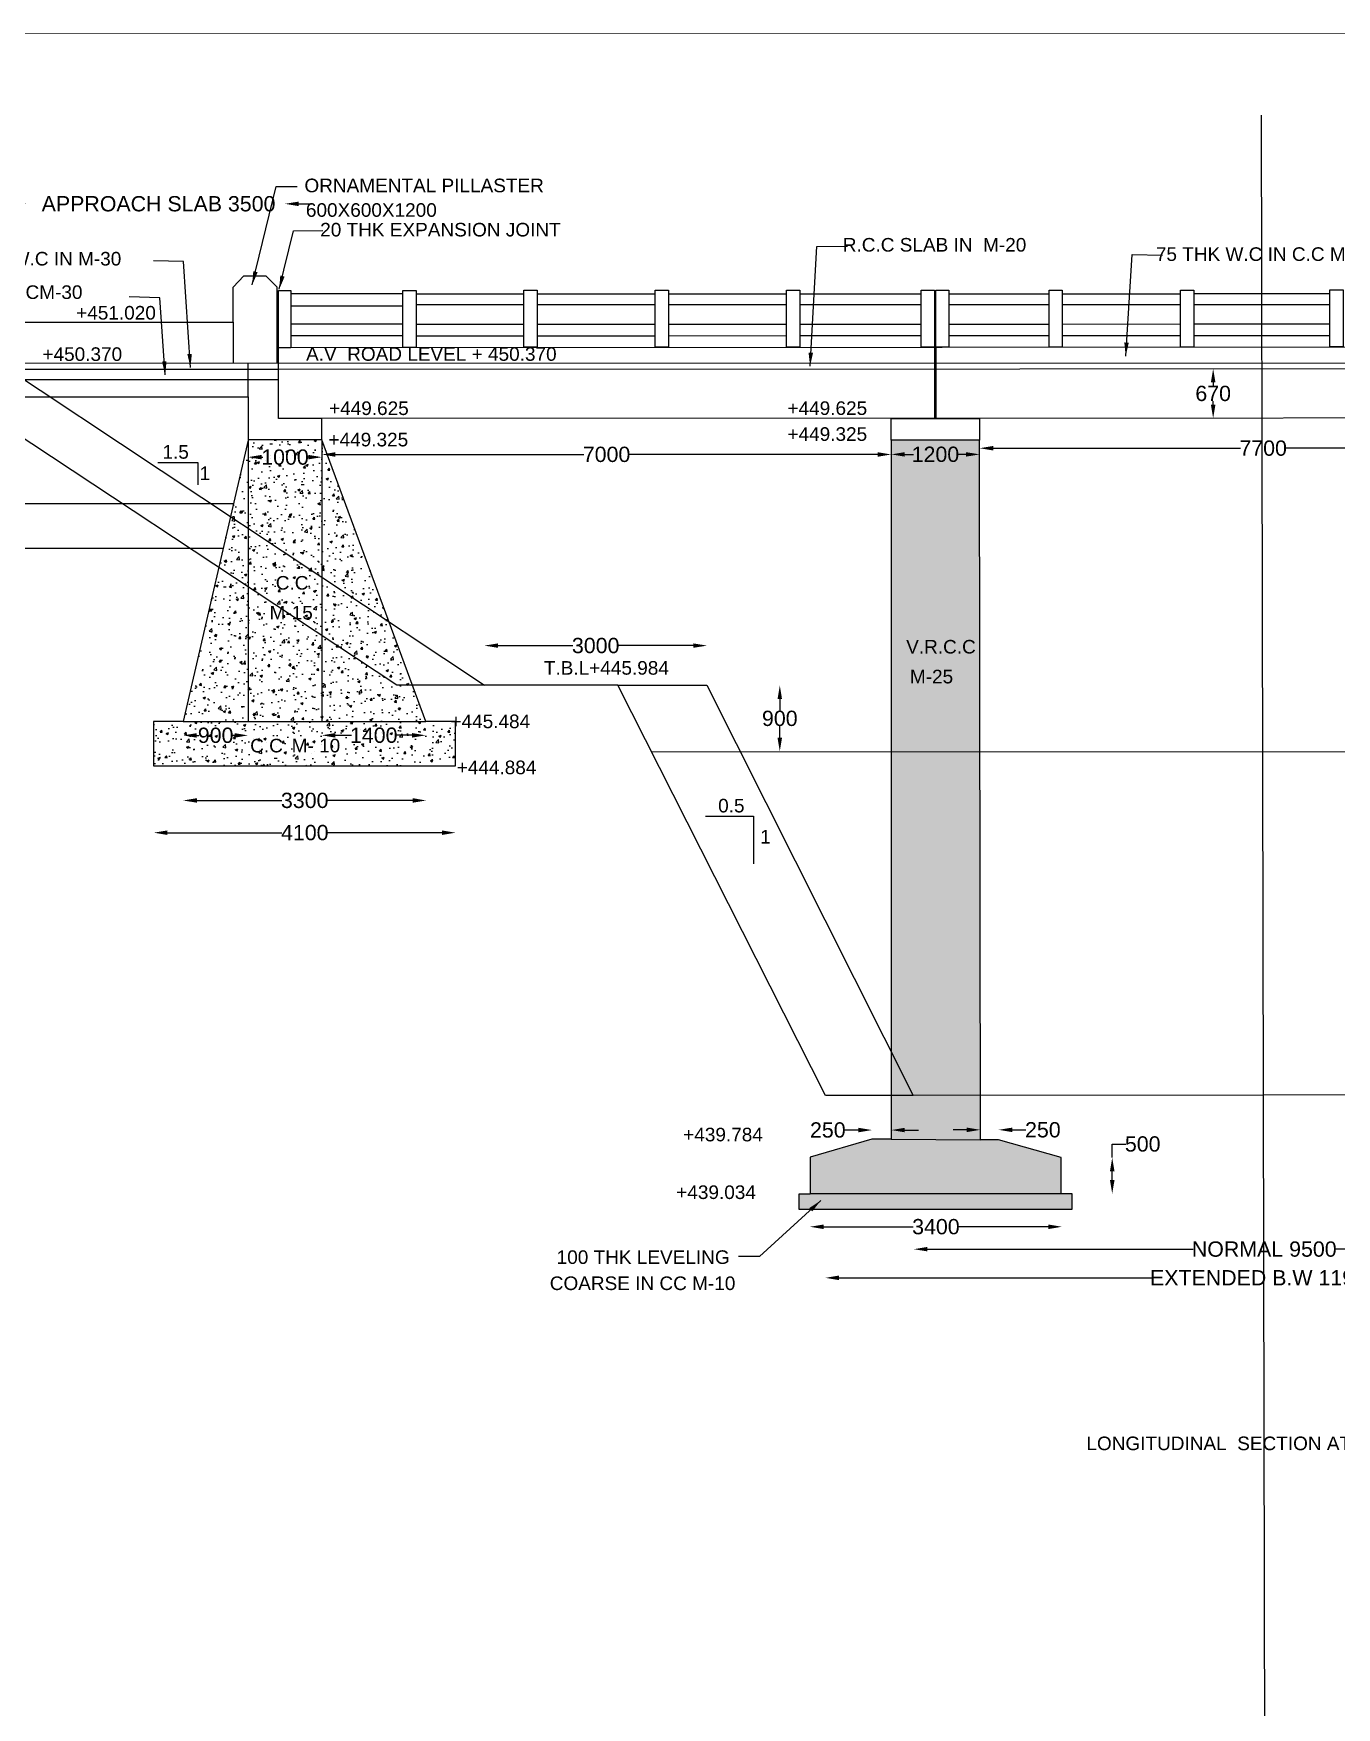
# Model space of a CAD drawing. Header units: inches. Extents: x 85560 to 186087, y -228023 to -165458.
# Drawn here: x 107824 to 127004, y -190093 to -165458 of the extents above; entities that cross this region are included whole.
import ezdxf

# ---------------------------------------------------------------- set-up
doc = ezdxf.new("R2010")
doc.units = ezdxf.units.IN
doc.header["$MEASUREMENT"] = 0
doc.styles.get("Standard").update_dxf_attribs({"font": 'arial.ttf'})
doc.dimstyles.new('ST100', dxfattribs={"dimtxt": 225, "dimasz": 200, "dimexe": 0, "dimexo": 300, "dimgap": 0.09, "dimtad": 0, "dimtih": 1, "dimtoh": 1, "dimdec": 0, "dimzin": 0, "dimdsep": 46, "dimtxsty": 'Standard', "dimcen": 0, "dimse1": 1, "dimse2": 1, "dimadec": 0, "dimazin": 0, "dimtfac": 1, "dimtdec": 0, "dimtofl": 0, "dimtmove": 0, "dimatfit": 3, "dimfxl": 2000, "dimtolj": 1, "dimtzin": 0, "dimarcsym": 0})
pattern_1 = [(50, (0, 0), (358.6301, -31.37607), [37.5, -412.5]), (355, (0, 0), (-69.37567, 376.09607), [30, -330]), (100.4514, (29.9, -2.6), (289.2547, 344.71977), [31.8701, -350.57106]), (46.1842, (0, 100), (533.6205, -82.7595), [56.25, -618.75]), (96.6356, (44.47, 93.1), (467.3314, 487.0589), [47.8051, -525.8565]), (351.1842, (0, 100), (467.331, 487.0593), [45, -495]), (21, (50, 75), (298.45353, -201.30945), [37.5, -412.5]), (326, (50, 75), (121.65767, 362.575), [30, -330]), (71.4514, (74.87, 58.22), (420.1113, 161.26525), [31.8701, -350.57106]), (37.5, (0, 0), (6.07993, 166.44693), [0, -326, 0, -335, 0, -331.25]), (7.5, (0, 0), (131.53477, 197.20586), [0, -191, 0, -318.5, 0, -126.25]), (327.5, (-111.5, 0), (266.91122, -11.277436), [0, -125, 0, -390, 0, -517.5]), (317.5, (-161.5, 0), (291.59308, 50.0525), [0, -162.5, 0, -259, 0, -367.5])]

# ---------------------------------------------------------------- blocks, each defined once
blk = doc.blocks.new('*D7')
at = {"color": 0, "lineweight": -2, "transparency": 16777216}
for p, q in [((119681, -183770), (124278, -183770)), ((132189, -183770), (127592, -183770))]:
    blk.add_line(p, q, dxfattribs=at)
at = {"color": 0, "transparency": 16777216}
for points in [[(119681, -183736), (119681, -183803), (119481, -183770)], [(132189, -183736), (132189, -183803), (132389, -183770)]]:
    blk.add_solid(points, dxfattribs=at)
at = {"layer": 'Defpoints', "color": 0, "transparency": 16777216}
for p in [(119481, -183749), (119481, -183770), (132389, -183749)]:
    blk.add_point(p, dxfattribs=at)
at = {"color": 0, "transparency": 16777216, "insert": (125935, -183770), "char_height": 225, "attachment_point": 5}
blk.add_mtext('\\A1;EXTENDED B.W 11900', dxfattribs=at)
blk = doc.blocks.new('*D8')
at = {"color": 0, "lineweight": -2, "transparency": 16777216}
for p, q in [((120982, -183348), (124894, -183348)), ((130897, -183348), (126986, -183348))]:
    blk.add_line(p, q, dxfattribs=at)
at = {"color": 0, "transparency": 16777216}
for points in [[(120982, -183315), (120982, -183381), (120782, -183348)], [(130897, -183315), (130897, -183381), (131097, -183348)]]:
    blk.add_solid(points, dxfattribs=at)
at = {"layer": 'Defpoints', "color": 0, "transparency": 16777216}
for p in [(120782, -183196), (131097, -183196), (131097, -183348)]:
    blk.add_point(p, dxfattribs=at)
at = {"color": 0, "transparency": 16777216, "insert": (125940, -183348), "char_height": 225, "attachment_point": 5}
blk.add_mtext('\\A1;NORMAL 9500', dxfattribs=at)
blk = doc.blocks.new('*D9')
at = {"color": 0, "lineweight": -2, "transparency": 16777216}
for p, q in [((119453, -183018), (120772, -183018)), ((122762, -183018), (121443, -183018))]:
    blk.add_line(p, q, dxfattribs=at)
at = {"color": 0, "transparency": 16777216}
for points in [[(119453, -182985), (119453, -183052), (119253, -183018)], [(122762, -182985), (122762, -183052), (122962, -183018)]]:
    blk.add_solid(points, dxfattribs=at)
at = {"layer": 'Defpoints', "color": 0, "transparency": 16777216}
for p in [(119253, -182882), (122962, -182882), (122962, -183018)]:
    blk.add_point(p, dxfattribs=at)
at = {"color": 0, "transparency": 16777216, "insert": (121107, -183018), "char_height": 225, "attachment_point": 5}
blk.add_mtext('\\A1;3400', dxfattribs=at)
blk = doc.blocks.new('*D10')
at = {"color": 0, "lineweight": -2, "transparency": 16777216}
for p, q in [((123702, -182001), (123702, -181801)), ((123702, -181801), (123902, -181801)), ((123702, -182332), (123702, -182201))]:
    blk.add_line(p, q, dxfattribs=at)
at = {"color": 0, "transparency": 16777216}
for points in [[(123669, -182201), (123736, -182201), (123702, -182001)], [(123669, -182332), (123736, -182332), (123702, -182532)]]:
    blk.add_solid(points, dxfattribs=at)
at = {"layer": 'Defpoints', "color": 0, "transparency": 16777216}
for p in [(123223, -182001), (123702, -182001), (123223, -182532)]:
    blk.add_point(p, dxfattribs=at)
at = {"color": 0, "transparency": 16777216, "insert": (124151, -181801), "char_height": 225, "attachment_point": 5}
blk.add_mtext('\\A1;500', dxfattribs=at)
blk = doc.blocks.new('*D11')
at = {"color": 0, "lineweight": -2, "transparency": 16777216}
for p, q in [((121562, -181592), (121362, -181592)), ((122230, -181592), (122430, -181592))]:
    blk.add_line(p, q, dxfattribs=at)
at = {"color": 0, "transparency": 16777216}
for points in [[(121562, -181559), (121562, -181625), (121762, -181592)], [(122230, -181559), (122230, -181625), (122030, -181592)]]:
    blk.add_solid(points, dxfattribs=at)
at = {"layer": 'Defpoints', "color": 0, "transparency": 16777216}
for p in [(121762, -181738), (122030, -181592), (122030, -181738)]:
    blk.add_point(p, dxfattribs=at)
at = {"color": 0, "transparency": 16777216, "insert": (122681, -181592), "char_height": 225, "attachment_point": 5}
blk.add_mtext('\\A1;250', dxfattribs=at)
blk = doc.blocks.new('*D12')
at = {"color": 0, "lineweight": -2, "transparency": 16777216}
for p, q in [((119966, -181595), (119766, -181595)), ((120649, -181595), (120849, -181595))]:
    blk.add_line(p, q, dxfattribs=at)
at = {"color": 0, "transparency": 16777216}
for points in [[(119966, -181562), (119966, -181628), (120166, -181595)], [(120649, -181562), (120649, -181628), (120449, -181595)]]:
    blk.add_solid(points, dxfattribs=at)
at = {"layer": 'Defpoints', "color": 0, "transparency": 16777216}
for p in [(120166, -181595), (120166, -181731), (120449, -181731)]:
    blk.add_point(p, dxfattribs=at)
at = {"color": 0, "transparency": 16777216, "insert": (119516, -181595), "char_height": 225, "attachment_point": 5}
blk.add_mtext('\\A1;250', dxfattribs=at)
blk = doc.blocks.new('*D15')
at = {"color": 0, "lineweight": -2, "transparency": 16777216}
for p, q in [((109795, -177219), (111477, -177219)), ((113838, -177219), (112157, -177219))]:
    blk.add_line(p, q, dxfattribs=at)
at = {"color": 0, "transparency": 16777216}
for points in [[(109795, -177186), (109795, -177252), (109595, -177219)], [(113838, -177186), (113838, -177252), (114038, -177219)]]:
    blk.add_solid(points, dxfattribs=at)
at = {"layer": 'Defpoints', "color": 0, "transparency": 16777216}
for p in [(109595, -177213), (114038, -177213), (114038, -177219)]:
    blk.add_point(p, dxfattribs=at)
at = {"color": 0, "transparency": 16777216, "insert": (111817, -177219), "char_height": 225, "attachment_point": 5}
blk.add_mtext('\\A1;4100', dxfattribs=at)
blk = doc.blocks.new('*D16')
at = {"color": 0, "lineweight": -2, "transparency": 16777216}
for p, q in [((110229, -176745), (111481, -176745)), ((113404, -176745), (112152, -176745))]:
    blk.add_line(p, q, dxfattribs=at)
at = {"color": 0, "transparency": 16777216}
for points in [[(110229, -176711), (110229, -176778), (110029, -176745)], [(113404, -176711), (113404, -176778), (113604, -176745)]]:
    blk.add_solid(points, dxfattribs=at)
at = {"layer": 'Defpoints', "color": 0, "transparency": 16777216}
for p in [(110029, -176753), (113604, -176745), (113604, -176753)]:
    blk.add_point(p, dxfattribs=at)
at = {"color": 0, "transparency": 16777216, "insert": (111816, -176745), "char_height": 225, "attachment_point": 5}
blk.add_mtext('\\A1;3300', dxfattribs=at)
blk = doc.blocks.new('*D18')
at = {"color": 0, "lineweight": -2, "transparency": 16777216}
for p, q in [((118809, -175252), (118809, -175423)), ((118809, -175823), (118809, -175653))]:
    blk.add_line(p, q, dxfattribs=at)
at = {"color": 0, "transparency": 16777216}
for points in [[(118776, -175252), (118842, -175252), (118809, -175052)], [(118776, -175823), (118842, -175823), (118809, -176023)]]:
    blk.add_solid(points, dxfattribs=at)
at = {"layer": 'Defpoints', "color": 0, "transparency": 16777216}
for p in [(118809, -175052), (118821, -175052), (118821, -176023)]:
    blk.add_point(p, dxfattribs=at)
at = {"color": 0, "transparency": 16777216, "insert": (118809, -175538), "char_height": 225, "attachment_point": 5}
blk.add_mtext('\\A1;900', dxfattribs=at)
blk = doc.blocks.new('*D19')
at = {"color": 0, "lineweight": -2, "transparency": 16777216}
for p, q in [((114662, -174466), (115764, -174466)), ((117536, -174466), (116435, -174466))]:
    blk.add_line(p, q, dxfattribs=at)
at = {"color": 0, "transparency": 16777216}
for points in [[(114662, -174433), (114662, -174499), (114462, -174466)], [(117536, -174433), (117536, -174499), (117736, -174466)]]:
    blk.add_solid(points, dxfattribs=at)
at = {"layer": 'Defpoints', "color": 0, "transparency": 16777216}
for p in [(114462, -174466), (114462, -175047), (117736, -175047)]:
    blk.add_point(p, dxfattribs=at)
at = {"color": 0, "transparency": 16777216, "insert": (116099, -174466), "char_height": 225, "attachment_point": 5}
blk.add_mtext('\\A1;3000', dxfattribs=at)
blk = doc.blocks.new('*D20')
at = {"color": 0, "lineweight": -2, "transparency": 16777216}
for p, q in [((110227, -175787), (110257, -175787)), ((110783, -175787), (110754, -175787))]:
    blk.add_line(p, q, dxfattribs=at)
at = {"color": 0, "transparency": 16777216}
for points in [[(110227, -175754), (110227, -175821), (110027, -175787)], [(110783, -175754), (110783, -175821), (110983, -175787)]]:
    blk.add_solid(points, dxfattribs=at)
at = {"layer": 'Defpoints', "color": 0, "transparency": 16777216}
for p in [(110027, -175585), (110983, -175585), (110983, -175787)]:
    blk.add_point(p, dxfattribs=at)
at = {"color": 0, "transparency": 16777216, "insert": (110505, -175787), "char_height": 225, "attachment_point": 5}
blk.add_mtext('\\A1;900', dxfattribs=at)
blk = doc.blocks.new('*D21')
at = {"color": 0, "lineweight": -2, "transparency": 16777216}
for p, q in [((112268, -175786), (112507, -175786)), ((113397, -175786), (113157, -175786))]:
    blk.add_line(p, q, dxfattribs=at)
at = {"color": 0, "transparency": 16777216}
for points in [[(112268, -175753), (112268, -175820), (112068, -175786)], [(113397, -175753), (113397, -175820), (113597, -175786)]]:
    blk.add_solid(points, dxfattribs=at)
at = {"layer": 'Defpoints', "color": 0, "transparency": 16777216}
for p in [(112068, -175584), (113597, -175584), (113597, -175786)]:
    blk.add_point(p, dxfattribs=at)
at = {"color": 0, "transparency": 16777216, "insert": (112832, -175786), "char_height": 225, "attachment_point": 5}
blk.add_mtext('\\A1;1400', dxfattribs=at)
blk = doc.blocks.new('*D22')
at = {"color": 0, "lineweight": -2, "transparency": 16777216}
for p, q in [((111183, -171693), (111201, -171693)), ((111868, -171693), (111851, -171693))]:
    blk.add_line(p, q, dxfattribs=at)
at = {"color": 0, "transparency": 16777216}
for points in [[(111183, -171659), (111183, -171726), (110983, -171693)], [(111868, -171659), (111868, -171726), (112068, -171693)]]:
    blk.add_solid(points, dxfattribs=at)
at = {"layer": 'Defpoints', "color": 0, "transparency": 16777216}
for p in [(110983, -171688), (112068, -171688), (112068, -171693)]:
    blk.add_point(p, dxfattribs=at)
at = {"color": 0, "transparency": 16777216, "insert": (111526, -171693), "char_height": 225, "attachment_point": 5}
blk.add_mtext('\\A1;1000', dxfattribs=at)
blk = doc.blocks.new('*D24')
at = {"color": 0, "lineweight": -2, "transparency": 16777216}
for p, q in [((112268, -171653), (115924, -171653)), ((120249, -171653), (116593, -171653))]:
    blk.add_line(p, q, dxfattribs=at)
at = {"color": 0, "transparency": 16777216}
for points in [[(112268, -171620), (112268, -171687), (112068, -171653)], [(120249, -171620), (120249, -171687), (120449, -171653)]]:
    blk.add_solid(points, dxfattribs=at)
at = {"layer": 'Defpoints', "color": 0, "transparency": 16777216}
for p in [(112068, -171644), (120449, -171644), (120449, -171653)]:
    blk.add_point(p, dxfattribs=at)
at = {"color": 0, "transparency": 16777216, "insert": (116259, -171653), "char_height": 225, "attachment_point": 5}
blk.add_mtext('\\A1;7000', dxfattribs=at)
blk = doc.blocks.new('*D25')
at = {"color": 0, "lineweight": -2, "transparency": 16777216}
for p, q in [((120649, -171652), (120775, -171652)), ((121550, -171652), (121425, -171652))]:
    blk.add_line(p, q, dxfattribs=at)
at = {"color": 0, "transparency": 16777216}
for points in [[(120649, -171619), (120649, -171685), (120449, -171652)], [(121550, -171619), (121550, -171685), (121750, -171652)]]:
    blk.add_solid(points, dxfattribs=at)
at = {"layer": 'Defpoints', "color": 0, "transparency": 16777216}
for p in [(120449, -171653), (121750, -171652), (121750, -171652)]:
    blk.add_point(p, dxfattribs=at)
at = {"color": 0, "transparency": 16777216, "insert": (121100, -171652), "char_height": 225, "attachment_point": 5}
blk.add_mtext('\\A1;1200', dxfattribs=at)
blk = doc.blocks.new('*D26')
at = {"color": 0, "lineweight": -2, "transparency": 16777216}
for p, q in [((121950, -171561), (125589, -171561)), ((129897, -171561), (126258, -171561))]:
    blk.add_line(p, q, dxfattribs=at)
at = {"color": 0, "transparency": 16777216}
for points in [[(121950, -171528), (121950, -171594), (121750, -171561)], [(129897, -171528), (129897, -171594), (130097, -171561)]]:
    blk.add_solid(points, dxfattribs=at)
at = {"layer": 'Defpoints', "color": 0, "transparency": 16777216}
for p in [(121750, -171563), (130097, -171546), (130097, -171561)]:
    blk.add_point(p, dxfattribs=at)
at = {"color": 0, "transparency": 16777216, "insert": (125924, -171561), "char_height": 225, "attachment_point": 5}
blk.add_mtext('\\A1;7700', dxfattribs=at)
blk = doc.blocks.new('*D39')
at = {"color": 0, "lineweight": -2, "transparency": 16777216}
for p, q in [((125188, -170591), (125188, -170641)), ((125188, -170921), (125188, -170871))]:
    blk.add_line(p, q, dxfattribs=at)
at = {"color": 0, "transparency": 16777216}
for points in [[(125155, -170591), (125222, -170591), (125188, -170391)], [(125155, -170921), (125222, -170921), (125188, -171121)]]:
    blk.add_solid(points, dxfattribs=at)
at = {"layer": 'Defpoints', "color": 0, "transparency": 16777216}
for p in [(125188, -170391), (125188, -170391), (125189, -171121)]:
    blk.add_point(p, dxfattribs=at)
at = {"color": 0, "transparency": 16777216, "insert": (125188, -170756), "char_height": 225, "attachment_point": 5}
blk.add_mtext('\\A1;670', dxfattribs=at)
blk = doc.blocks.new('*D118')
at = {"color": 0, "lineweight": -2, "transparency": 16777216}
for p, q in [((107517, -167965), (107317, -167965)), ((111726, -167965), (111926, -167965))]:
    blk.add_line(p, q, dxfattribs=at)
at = {"color": 0, "transparency": 16777216}
for points in [[(107517, -167932), (107517, -167998), (107717, -167965)], [(111726, -167932), (111726, -167998), (111526, -167965)]]:
    blk.add_solid(points, dxfattribs=at)
at = {"layer": 'Defpoints', "color": 0, "transparency": 16777216}
for p in [(107717, -167965), (111526, -167965), (111526, -167965)]:
    blk.add_point(p, dxfattribs=at)
at = {"color": 0, "transparency": 16777216, "insert": (109621, -167965), "char_height": 225, "attachment_point": 5}
blk.add_mtext('\\A1; APPROACH SLAB 3500', dxfattribs=at)

msp = doc.modelspace()

# ---------------------------------------------------------------- hatches: boundary and pattern name
h = msp.add_hatch()
h.set_pattern_fill('AR-CONC', color=256, scale=50, style=0)
h.set_pattern_definition(pattern_1)
h.paths.add_polyline_path([(110983.4, -171439.8), (110983.4, -171442.9), (110027.2, -175584.6), (109589.2, -175584.6), (109589.2, -176236.2), (114037.3, -176236.2), (114037.3, -175583.9), (113596.9, -175583.9), (112067.9, -171439.8)])
h = msp.add_hatch()
h.set_pattern_fill('AR-CONC', color=256, scale=50, style=0)
h.set_pattern_definition(pattern_1)
h.paths.add_polyline_path([(121750, -171443.2), (120449.2, -171443.2), (120449.2, -176023.4), (121755.2, -176023.9)])
h.paths.add_polyline_path([(121755.2, -176023.9), (120449.2, -176023.4), (120449.2, -180445.1), (120770.8, -181085), (121760.8, -181084.1)])
h.paths.add_polyline_path([(120449.2, -180445.1), (120449.2, -181085), (120770.8, -181085)], flags=17)
h.paths.add_polyline_path([(121760.8, -181084.1), (120770.8, -181085), (120449.2, -181085), (120449.2, -181730.7), (120166, -181730.7), (119258.4, -181992.3), (119258.4, -182538.3), (119090.1, -182538.3), (119090.1, -182761.4), (123111.3, -182761.4), (123111.3, -182532.2), (122952.9, -182532.2), (122952.9, -182000.9), (122030.4, -181738), (121761.6, -181738)])
h.paths.add_polyline_path([(120718.5, -171480.8), (121481, -171480.8), (121481, -171823.1), (120718.5, -171823.1)], flags=24)
h.paths.add_polyline_path([(120595.6, -175076.3), (121411.9, -175076.3), (121411.9, -174769.9), (120595.6, -174769.9)], flags=24)
h.paths.add_polyline_path([(120540, -174637.6), (121745.6, -174637.6), (121745.6, -174327.3), (120540, -174327.3)], flags=24)

# ---------------------------------------------------------------- linework, layer by layer
at = {"const_width": 10}
msp.add_lwpolyline([(85565.1, -165462.9), (186079.3, -165462.9), (186079.3, -228002.1), (85565.1, -228002.1)], close=True, dxfattribs=at)
for points in [[(125893.9, -166659.9), (126017.9, -226831.9)], [(110761.3, -169705.4), (110761.3, -169192.1), (110917.7, -169025.4), (111242.7, -169025.4), (111404.6, -169184.6), (111404.8, -170310.8)], [(111431.1, -170077.7), (111613.8, -170077.7), (140371.7, -170066.3), (140371.7, -169227.2), (140170.6, -169227.2), (140170.9, -170066.4)], [(111431.1, -171124.8), (111431.1, -169241.2), (111613.8, -169241.2), (111613.8, -170077.7)], [(111613.8, -169282.6), (113261.3, -169282.6)], [(111613.8, -169466.3), (113261.3, -169466.3)], [(113456.8, -169291.3), (115040.5, -169290.7)], [(115040.5, -169452.7), (113456.8, -169452.7)], [(115235.9, -169290.6), (116974.1, -169290)], [(116974.1, -169452.7), (115235.9, -169452.7)], [(117169.6, -169289.9), (118907.9, -169289.2)], [(118907.9, -169452.7), (117169.6, -169452.7)], [(119103.3, -169289.1), (120890.9, -169288.4)], [(120890.9, -169452.7), (119103.3, -169452.7)], [(121086.4, -169288.3), (121103.7, -169288.3)], [(121103.7, -169452.7), (121086.4, -169452.7)], [(121299.1, -169288.2), (122772.2, -169287.7)], [(122772.2, -169452.7), (121299.1, -169452.7)], [(122967.7, -169287.6), (124706.3, -169286.9)], [(124706.3, -169452.7), (122967.7, -169452.7)], [(124901.7, -169286.8), (126906.2, -169286)], [(126906.2, -169452.7), (124901.7, -169452.7)], [(107620.6, -169705.4), (107620.6, -170803.2), (110983.4, -170803.2), (110983.4, -171439.8)], [(107620.6, -169705.4), (110761.3, -169705.4), (110761.4, -170310.9)], [(119103.3, -169734.9), (120890.9, -169734.2)], [(121086.4, -169734.1), (121103.7, -169734.1)], [(121299.1, -169734), (122772.2, -169733.4)], [(122967.7, -169733.4), (124706.3, -169732.7)], [(124901.7, -169732.6), (126906.2, -169731.8)], [(113261.3, -169738), (111613.8, -169738)], [(111613.8, -169904.1), (113261.3, -169904.1)], [(113456.8, -169737.1), (115040.5, -169736.5)], [(115040.5, -169911.4), (113456.8, -169912.2)], [(115235.9, -169736.4), (116974.1, -169735.7)], [(116974.1, -169910.5), (115235.9, -169911.3)], [(117169.6, -169735.7), (118907.9, -169735)], [(118907.9, -169909.5), (117169.6, -169910.4)], [(120890.9, -169908.5), (119103.3, -169909.4)], [(121103.7, -169908.4), (121086.4, -169908.5)], [(122772.2, -169907.6), (121299.1, -169908.3)], [(124706.3, -169906.7), (122967.7, -169907.5)], [(126906.2, -169905.6), (124901.7, -169906.6)], [(140371.7, -170066.3), (140371.7, -171115.9), (112067.9, -171124.8)], [(121086.4, -170073.9), (121086.7, -171122)], [(121103.7, -170073.8), (121104, -171122)], [(95236.5, -170308.2), (107625.3, -170311.4), (143642.2, -170305.7), (144172.5, -170305.7)], [(105432.9, -170310.9), (105432.9, -172379.5), (105116.7, -172379.5), (105116.7, -173029.7), (110617.1, -173029.6)], [(116427.4, -175046.9), (113171.4, -175046.9), (105998.8, -170311)], [(107320.1, -170311.3), (114462.2, -175046.9)], [(107620.6, -170397.7), (111431.1, -170397.7)], [(110983.4, -170803.2), (110983.3, -170310.9)], [(111431.1, -170397.7), (144170.6, -170382.5)], [(107620.6, -170551.1), (111431.1, -170551.1)], [(112067.9, -171439.8), (112067.9, -171124.8), (111431.1, -171124.8)], [(110983.4, -171439.8), (110983.4, -171442.9), (110027.2, -175584.6), (109589.2, -175584.6), (109589.2, -176236.2), (114037.3, -176236.2), (114037.3, -175583.9), (113596.9, -175583.9), (112067.9, -171439.8), (110983.4, -171439.8)], [(110983.4, -171442.9), (110983.4, -175582)], [(112067.9, -171439.8), (112067.9, -175585.6)], [(120449.2, -171443.2), (120449.2, -181730.7), (120166, -181730.7), (119258.4, -181992.3), (119258.4, -182538.3), (119090.1, -182538.3), (119090.1, -182761.4), (123111.3, -182761.4), (123111.3, -182532.2), (122952.9, -182532.2), (122952.9, -182000.9), (122030.4, -181738), (121761.6, -181738), (121750, -171443.2)], [(109653.2, -171772.3), (110244.5, -171772.3), (110244.5, -172099.4)], [(110766.8, -172381.2), (105432.9, -172381.2)], [(131086.3, -181075.7), (120770.8, -181085), (119484.1, -181085), (116427.4, -175046.9), (117736.2, -175046.9), (120770.8, -181085)], [(110027.2, -175584.6), (113596.9, -175583.9)], [(116921, -176021.9), (134911.2, -176029.3)], [(117717.7, -176977.7), (118424, -176977.7), (118424, -177678.5)], [(120449.2, -181730.7), (121761.6, -181738)], [(122952.9, -182532.2), (119258.4, -182532.2)]]:
    msp.add_lwpolyline(points)
for points in [[(113261.3, -169237.9), (113456.8, -169237.9), (113456.8, -170076.9), (113261.3, -170076.9)], [(115040.5, -169237.2), (115235.9, -169237.2), (115235.9, -170076.2), (115040.5, -170076.2)], [(116974.1, -169236.4), (117169.6, -169236.4), (117169.6, -170075.5), (116974.1, -170075.5)], [(118907.9, -169235.7), (119103.3, -169235.7), (119103.3, -170074.7), (118907.9, -170074.7)], [(120890.9, -169234.9), (121086.4, -169234.9), (121086.4, -170073.9), (120890.9, -170073.9)], [(121103.7, -169234.8), (121299.1, -169234.8), (121299.1, -170073.8), (121103.7, -170073.8)], [(122772.2, -169234.1), (122967.7, -169234.1), (122967.7, -170073.2), (122772.2, -170073.2)], [(124706.3, -169233.4), (124901.7, -169233.4), (124901.7, -170072.4), (124706.3, -170072.4)], [(126906.2, -169232.5), (127101.7, -169232.5), (127101.7, -170071.5), (126906.2, -170071.5)], [(120449.2, -171122.2), (121750, -171122.2), (121750, -171443.2), (120449.2, -171443.2)]]:
    msp.add_lwpolyline(points, close=True)

# ---------------------------------------------------------------- texts
for s, p in [('ORNAMENTAL PILLASTER', (111812.1, -167794.1)), ('600X600X1200', (111833.8, -168155.8)), ('20 THK EXPANSION JOINT', (112044.1, -168445)), ('     R.C.C SLAB IN  M-20', (119348.4, -168667.6)), (' 75 THK W.C IN M-30   ', (106399.8, -168872.3)), ('     75 THK W.C IN C.C M-30', (123956.6, -168804.6)), (' 150 THK APPROACK SLAB IN R.C.CM-30', (103111, -169364.6)), (' +451.020', (108374.5, -169667.8)), (' +450.370', (107878.3, -170276.4)), ('      A.V  ROAD LEVEL + 450.370', (111370.1, -170274.7)), (' +449.625', (112096.8, -171072.6)), (' +449.625', (118844.5, -171071.6)), (' +449.325', (112088.6, -171534.3)), (' +449.325', (118844.5, -171452.6)), ('1.5', (109722.1, -171715.4)), ('1', (110268, -172029.5)), (' C.C', (111312.5, -173642)), (' M-15', (111220.9, -174081.4)), (' V.R.C.C', (120591.7, -174582.5)), (' T.B.L+445.984', (115258.6, -174893.7)), (' M-25', (120646.7, -175021.8)), (' +445.484', (113884.1, -175680.8)), (' C.C', (110935.5, -176037.1)), (' M- 10', (111546.4, -176037.1)), (' +444.884', (113975.7, -176358.2)), ('0.5', (117901.6, -176920.8)), ('1', (118518.7, -177378.6)), (' +439.784', (117309.6, -181761.1)), (' +439.034', (117207.1, -182609.8)), (' 100 THK LEVELING', (115447, -183565.1)), (' COARSE IN CC M-10', (115345.7, -183949.5)), ('LONGITUDINAL  SECTION AT,A-B', (123322.5, -186305.7))]:
    msp.add_text(s, height=200).set_placement(p)

# ---------------------------------------------------------------- dimensions: what is measured, and where the dimension line sits
for base, p1, p2, text, picture, middle in [((111525.5, -167965), (107716.5, -167965), (111525.5, -167965), ' APPROACH SLAB 3500', '*D118', (109621, -167965)), ((130097, -171561), (121750.2, -171563.4), (130097, -171545.9), '7700', '*D26', (125923.6, -171561)), ((112067.9, -171692.8), (110983.4, -171688.3), (112067.9, -171688.3), '1000', '*D22', (111525.7, -171692.8)), ((120449.2, -171653.4), (112067.9, -171643.8), (120449.2, -171643.8), '7000', '*D24', (116258.6, -171653.4)), ((121750.3, -171651.9), (120449.2, -171653.4), (121750.3, -171651.9), '1200', '*D25', (121099.7, -171651.9)), ((114462.2, -174466.1), (117736.2, -175046.9), (114462.2, -175046.9), '3000', '*D19', (116099.2, -174466.1)), ((110983.4, -175787.3), (110027.2, -175584.6), (110983.4, -175584.6), '900', '*D20', (110505.3, -175787.3)), ((113596.9, -175786.2), (112067.9, -175584.2), (113596.9, -175584.2), '1400', '*D21', (112832.4, -175786.2)), ((113603.7, -176744.5), (110029, -176752.7), (113603.7, -176752.7), '3300', '*D16', (111816.4, -176744.5)), ((114038, -177219), (109595.4, -177212.8), (114038, -177212.8), '4100', '*D15', (111816.7, -177219)), ((120166, -181594.8), (120449.2, -181730.7), (120166, -181730.7), '250', '*D12', (119515.9, -181594.8)), ((122030.4, -181591.9), (121761.6, -181738), (122030.4, -181738), '250', '*D11', (122680.6, -181591.9)), ((122961.8, -183018.4), (119253.1, -182881.9), (122961.8, -182881.9), '3400', '*D9', (121107.5, -183018.4)), ((131097.4, -183348.1), (120782.2, -183196.4), (131097.4, -183196.4), 'NORMAL 9500', '*D8', (125939.8, -183348.1)), ((119481.2, -183769.5), (132389, -183748.8), (119481.2, -183748.8), 'EXTENDED B.W 11900', '*D7', (125935.1, -183769.5))]:
    dim = msp.add_linear_dim(base=base, p1=p1, p2=p2, text=text, dimstyle='ST100')
    dim.commit()
    dim.dimension.update_dxf_attribs({"geometry": picture, "text_midpoint": middle})
for base, p1, p2, text, picture, middle in [((125188.3, -170391.3), (125188.6, -171120.7), (125188.3, -170391.3), '670', '*D39', (125188.3, -170756)), ((118809.1, -175052.5), (118821, -176022.7), (118821, -175052.5), '900', '*D18', (118809.1, -175537.6)), ((123702.4, -182001.4), (123222.6, -182532.2), (123222.6, -182001.4), '500', '*D10', (124150.7, -181801.4))]:
    dim = msp.add_linear_dim(base=base, p1=p1, p2=p2, angle=90, text=text, dimstyle='ST100')
    dim.commit()
    dim.dimension.update_dxf_attribs({"geometry": picture, "text_midpoint": middle})

# ---------------------------------------------------------------- leaders
for points in [[(111044.1, -169158.2), (111393.8, -167709.3), (111705.9, -167709.3)], [(111441.2, -169222.8), (111649.3, -168364.1), (112080.8, -168357.2)], [(119254.3, -170355.1), (119355.7, -168593.4), (119803.8, -168590.2)], [(123900.6, -170206.1), (123995.5, -168711.3), (124440.3, -168719.6)], [(110134.8, -170373.8), (110032.3, -168813), (109589.3, -168804)], [(109763, -170483.3), (109682.7, -169350.3), (109233.7, -169332.2)], [(119411.8, -182633), (118510.5, -183456.3), (118200.9, -183456.3)]]:
    msp.add_leader(points, dimstyle='ST100', override={"dimgap": 0.09, "dimtad": 0})

doc.saveas('drawing.dxf')
